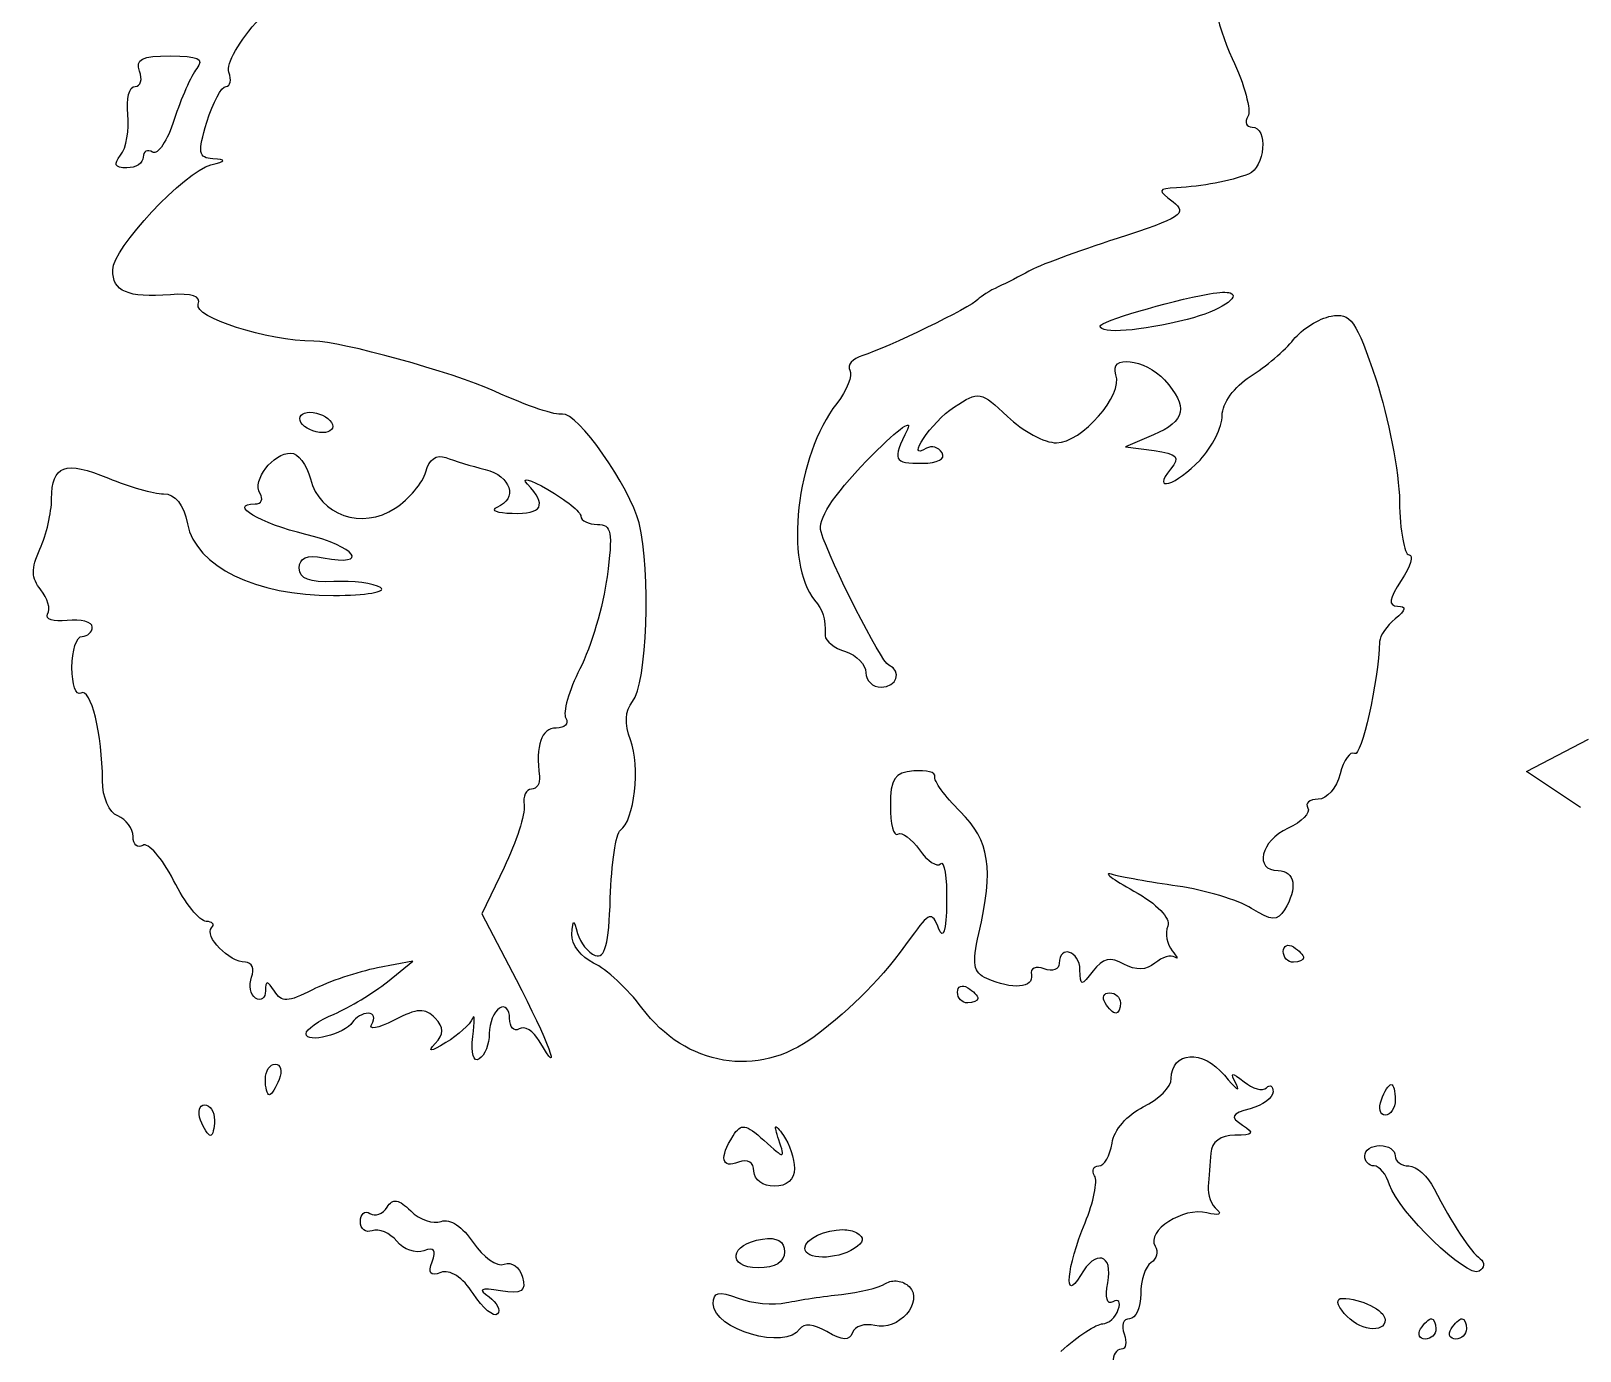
# Model space of a CAD drawing. Header units: millimetres. Extents: x 3 to 110, y 3 to 41.
# Drawn here: x 21.74 to 37.2, y 12.97 to 26.14 of the extents above; entities that cross this region are included whole.
import ezdxf

# ---------------------------------------------------------------- set-up
doc = ezdxf.new("R2010")
doc.units = ezdxf.units.MM
doc.layers.add('1', color=7, linetype='CONTINUOUS')

msp = doc.modelspace()

# ---------------------------------------------------------------- linework, layer by layer
at = {"layer": '1', "color": 7}
for points in [[(23.130474, 25.890264)], [(33.711201, 23.525038)], [(24.525223, 22.334414)], [(24.335041, 21.928237)], [(34.269815, 17.013298)], [(31.018355, 16.606605)], [(32.506634, 16.543044)], [(24.178461, 15.831977)], [(33.307606, 15.904322)], [(35.317299, 15.628889)], [(23.473612, 15.4258)], [(29.174528, 15.205659)], [(35.205169, 15.019107)], [(25.389748, 14.46462)], [(29.040702, 14.086349)], [(29.842204, 14.1804)], [(30.391504, 13.666736)], [(34.828456, 13.49517)], [(35.71883, 13.292084)], [(36.023709, 13.292084)]]:
    msp.add_lwpolyline(points, close=True, dxfattribs=at)
for points in [[(32.944334, 22.109103), (32.664749, 21.99025), (32.950525, 21.952007)], [(37.207639, 18.39099), (36.669159, 18.752725), (37.285135, 19.073119)], [(26.462553, 17.793612), (26.240859, 17.332658), (26.582462, 16.676368)], [(25.298811, 16.654148), (25.553049, 16.859819), (25.197529, 16.791091)], [(36.206668, 13.888946), (36.206139, 13.888946)]]:
    msp.add_lwpolyline(points, dxfattribs=at)
for points in [[(33.483818, 27.205946), (33.502154, 26.562966), (33.566633, 26.213786), (33.730833, 25.864425)], [(23.714408, 25.727485), (23.684511, 25.805383), (23.821803, 26.045312), (24.019817, 26.260784)], [(22.824034, 25.738335), (22.778737, 25.856366), (22.847899, 25.890264), (23.130474, 25.890264)], [(23.130474, 25.890264), (23.408286, 25.890264), (23.47131, 25.860393), (23.394528, 25.763659)], [(33.730833, 25.864425), (33.852938, 25.604687), (33.923053, 25.344154), (33.88691, 25.28565)], [(22.779081, 25.585891), (22.836046, 25.585891), (22.856181, 25.654515), (22.824034, 25.738335)], [(23.394528, 25.763659), (23.339071, 25.693809), (23.237947, 25.464712), (23.170267, 25.254646)], [(23.687024, 25.585891), (23.731765, 25.585891), (23.744306, 25.649584), (23.714408, 25.727485)], [(22.706718, 25.306322), (22.689308, 25.459991), (22.722143, 25.585891), (22.779081, 25.585891)], [(23.496842, 25.229841), (23.556876, 25.425421), (23.642283, 25.585891), (23.687024, 25.585891)], [(22.634883, 24.899628), (22.692007, 24.969478), (22.72418, 25.152652), (22.706718, 25.306322)], [(23.170267, 25.254646), (23.102613, 25.044583), (23.005644, 24.898364), (22.954262, 24.930116)], [(23.555765, 24.862939), (23.410905, 24.873083), (23.402915, 24.923769), (23.496842, 25.229841)], [(33.88691, 25.28565), (33.850742, 25.227145), (33.86958, 25.179197), (33.928768, 25.179197)], [(33.928768, 25.179197), (34.090163, 25.179197), (34.058519, 24.774883), (33.89207, 24.71101)], [(22.69587, 24.77302), (22.576358, 24.77302), (22.559636, 24.807556), (22.634883, 24.899628)], [(22.954262, 24.930116), (22.90288, 24.961869), (22.860705, 24.939686), (22.860705, 24.880507)], [(22.555826, 23.755513), (22.555826, 23.970341), (23.271576, 24.733952), (23.537164, 24.802476)], [(22.860705, 24.880507), (22.860705, 24.82133), (22.786542, 24.77302), (22.69587, 24.77302)], [(23.537164, 24.802476), (23.689882, 24.841881), (23.693348, 24.853308), (23.555765, 24.862939)], [(33.89207, 24.71101), (33.708846, 24.640702), (33.433124, 24.588169), (33.172748, 24.574067)], [(33.140707, 24.433507), (33.28927, 24.320565), (33.21606, 24.272945), (32.581564, 24.068155)], [(33.172748, 24.574067), (32.986164, 24.563963), (32.983836, 24.552765), (33.140707, 24.433507)], [(32.581564, 24.068155), (32.180271, 23.938634), (31.783767, 23.792198), (31.699947, 23.743112)], [(23.132538, 23.507983), (22.703199, 23.475227), (22.555826, 23.538434), (22.555826, 23.755513)], [(31.699947, 23.743112), (31.616127, 23.694027), (31.478888, 23.623494), (31.395068, 23.586016)], [(23.40953, 23.412384), (23.440089, 23.491981), (23.346691, 23.524307), (23.132538, 23.507983)], [(31.395068, 23.586016), (31.311248, 23.548538), (31.219914, 23.491425), (31.191974, 23.459408)], [(32.411014, 23.194309), (32.411014, 23.241627), (33.080514, 23.438609), (33.502948, 23.515735)], [(33.711201, 23.525038), (33.814917, 23.491097), (33.622195, 23.347079), (33.280222, 23.260971)], [(33.502948, 23.515735), (33.608728, 23.53505), (33.67662, 23.536351), (33.711201, 23.525038)], [(24.563958, 23.044446), (24.097128, 23.046648), (23.359391, 23.281719), (23.40953, 23.412384)], [(31.191974, 23.459408), (31.126622, 23.384531), (30.282973, 22.974787), (30.042176, 22.900786)], [(33.280222, 23.260971), (32.813153, 23.143361), (32.411014, 23.112574), (32.411014, 23.194309)], [(34.342681, 23.059432), (34.427242, 23.164869), (34.596125, 23.270601), (34.71786, 23.294044)], [(34.71786, 23.294044), (34.91127, 23.331294), (34.967785, 23.25121), (35.165905, 22.657907)], [(26.365927, 22.545771), (25.944684, 22.735006), (24.831213, 23.043124), (24.563958, 23.044446)], [(33.909638, 22.690979), (34.063308, 22.788214), (34.25812, 22.953999), (34.342681, 23.059432)], [(30.042176, 22.900786), (29.94084, 22.869647), (29.883267, 22.803213), (29.914012, 22.753508)], [(32.570187, 22.70855), (32.49232, 22.911475), (32.860461, 22.872325), (33.055432, 22.656875)], [(29.914012, 22.753508), (29.94473, 22.703801), (29.885648, 22.555079), (29.782778, 22.42278)], [(31.977468, 22.029522), (32.226546, 22.029522), (32.646228, 22.510425), (32.570187, 22.70855)], [(33.055432, 22.656875), (33.294536, 22.392657), (33.264796, 22.245234), (32.944334, 22.109103)], [(33.63008, 22.303924), (33.63008, 22.422822), (33.751735, 22.59106), (33.909638, 22.690979)], [(35.165905, 22.657907), (35.290603, 22.284561), (35.396277, 21.739129), (35.40051, 21.446098)], [(27.045985, 22.316327), (26.973039, 22.301616), (26.717214, 22.387966), (26.365927, 22.545771)], [(29.782778, 22.42278), (29.377252, 21.901228), (29.256629, 20.828191), (29.562116, 20.460111)], [(30.956865, 22.388156), (31.20224, 22.548933), (31.223618, 22.54494), (31.487063, 22.292555)], [(24.435291, 22.233127), (24.400763, 22.289006), (24.441403, 22.334414), (24.525223, 22.334414)], [(24.525223, 22.334414), (24.609043, 22.334414), (24.705669, 22.289006), (24.740197, 22.233127)], [(27.810286, 21.230606), (27.721677, 21.588192), (27.188807, 22.345127), (27.045985, 22.316327)], [(30.084562, 21.853307), (30.366819, 22.145944), (30.548852, 22.285419), (30.488659, 22.163364)], [(30.67781, 21.975264), (30.456433, 21.838456), (30.72554, 22.23659), (30.956865, 22.388156)], [(31.487063, 22.292555), (31.638114, 22.147844), (31.858829, 22.029522), (31.977468, 22.029522)], [(33.409418, 21.858474), (33.530914, 21.987805), (33.63008, 22.188222), (33.63008, 22.303924)], [(24.650794, 22.131326), (24.566974, 22.131326), (24.469819, 22.177249), (24.435291, 22.233127)], [(24.740197, 22.233127), (24.774725, 22.177249), (24.734614, 22.131326), (24.650794, 22.131326)], [(30.488659, 22.163364), (30.334963, 21.851831), (30.346181, 21.826436), (30.639048, 21.826436)], [(30.834893, 21.929787), (30.799809, 21.986583), (30.729192, 22.007017), (30.67781, 21.975264)], [(21.946042, 21.469868), (21.946042, 21.808606), (22.081005, 21.857567), (22.512937, 21.677089)], [(24.026008, 21.526195), (23.946395, 21.655021), (24.156394, 21.928237), (24.335041, 21.928237)], [(24.335041, 21.928237), (24.405976, 21.928237), (24.493261, 21.812048), (24.528821, 21.670372)], [(25.680181, 21.741169), (25.712328, 21.86416), (25.788713, 21.918053), (25.880682, 21.882763)], [(25.880682, 21.882763), (25.962332, 21.851426), (26.138915, 21.798184), (26.273429, 21.764423)], [(29.626701, 21.14224), (29.58913, 21.264152), (29.735286, 21.491193), (30.084562, 21.853307)], [(30.639048, 21.826436), (30.789279, 21.826436), (30.871776, 21.870121), (30.834893, 21.929787)], [(33.115889, 21.768558), (32.915759, 21.527396), (33.172139, 21.605898), (33.409418, 21.858474)], [(32.950525, 21.952007), (33.184945, 21.920374), (33.214658, 21.887557), (33.115889, 21.768558)], [(22.512937, 21.677089), (22.717804, 21.591492), (22.965348, 21.521544), (23.063296, 21.521544)], [(24.528821, 21.670372), (24.619891, 21.307583), (25.045208, 21.160224), (25.375805, 21.376851)], [(25.375805, 21.376851), (25.514684, 21.467847), (25.651606, 21.631938), (25.680181, 21.741169)], [(26.273429, 21.764423), (26.532932, 21.699296), (26.603867, 21.471426), (26.391248, 21.385635)], [(26.696127, 21.617662), (26.626277, 21.692658), (26.717611, 21.66876), (26.899221, 21.564951)], [(23.063296, 21.521544), (23.179422, 21.521544), (23.262765, 21.417063), (23.302029, 21.220787)], [(23.97796, 21.420259), (24.040295, 21.420259), (24.062071, 21.467868), (24.026008, 21.526195)], [(26.5437, 21.326723), (26.847786, 21.317992), (26.893691, 21.405561), (26.696127, 21.617662)], [(26.899221, 21.564951), (27.08083, 21.461145), (27.229447, 21.340582), (27.229447, 21.296751)], [(21.829784, 20.970674), (21.893866, 21.111348), (21.946042, 21.336095), (21.946042, 21.469868)], [(24.48543, 21.115369), (24.023389, 21.226206), (23.700544, 21.420259), (23.97796, 21.420259)], [(26.391248, 21.385635), (26.321398, 21.357449), (26.390031, 21.331142), (26.5437, 21.326723)], [(35.40051, 21.446098), (35.404823, 21.153064), (35.447765, 20.913061), (35.496104, 20.912797)], [(23.302029, 21.220787), (23.38659, 20.797938), (23.984892, 20.505021), (24.761363, 20.507138)], [(27.229447, 21.296751), (27.229447, 21.252918), (27.303794, 21.216654), (27.394811, 21.216654)], [(27.394811, 21.216654), (27.535278, 21.216654), (27.549751, 21.137888), (27.490907, 20.694206)], [(27.745674, 19.448806), (27.890137, 19.62287), (27.930777, 20.744299), (27.810286, 21.230606)], [(24.658017, 20.88334), (25.133076, 20.792525), (24.981417, 20.996378), (24.48543, 21.115369)], [(30.302631, 19.811573), (30.222859, 19.84703), (29.722083, 20.83294), (29.626701, 21.14224)], [(21.838568, 20.563981), (21.742551, 20.679672), (21.740461, 20.774658), (21.829784, 20.970674)], [(24.418252, 20.77947), (24.418252, 20.882142), (24.494029, 20.914688), (24.658017, 20.88334)], [(35.496104, 20.912797), (35.544444, 20.91246), (35.509095, 20.797732), (35.41755, 20.658032)], [(24.763454, 20.646147), (24.519826, 20.634691), (24.418252, 20.673722), (24.418252, 20.77947)], [(21.906777, 20.321102), (21.937972, 20.371573), (21.907492, 20.480955), (21.838568, 20.563981)], [(24.761363, 20.507138), (25.084896, 20.507992), (25.295398, 20.543497), (25.22904, 20.585685)], [(25.22904, 20.585685), (25.162683, 20.627878), (24.953213, 20.655064), (24.763454, 20.646147)], [(27.490907, 20.694206), (27.452755, 20.4067), (27.330994, 19.993765), (27.220133, 19.776434)], [(35.41755, 20.658032), (35.295021, 20.471009), (35.285099, 20.403064), (35.380349, 20.400683)], [(29.562116, 20.460111), (29.649376, 20.355003), (29.667526, 20.292767), (29.667526, 20.106128)], [(22.10159, 20.257022), (21.963451, 20.241856), (21.875583, 20.27063), (21.906777, 20.321102)], [(22.352732, 20.191911), (22.352732, 20.242864), (22.239729, 20.272183), (22.10159, 20.257022)], [(35.357622, 20.274077), (35.273802, 20.206005), (35.20419, 20.10413), (35.201544, 20.04825)], [(35.380349, 20.400683), (35.473191, 20.398365), (35.466947, 20.362866), (35.357622, 20.274077)], [(22.250947, 20.09941), (22.306827, 20.09941), (22.352732, 20.14095), (22.352732, 20.191911)], [(29.667526, 20.106128), (29.667526, 20.054013), (29.759363, 19.982438), (29.871123, 19.946965)], [(22.149638, 19.788319), (22.149638, 19.959255), (22.195067, 20.09941), (22.250947, 20.09941)], [(29.871123, 19.946965), (29.982882, 19.911495), (30.074217, 19.816698), (30.074217, 19.736643)], [(35.201544, 20.04825), (35.187468, 19.646598), (35.018717, 18.889022), (34.952466, 18.929974)], [(30.226669, 19.591432), (30.383435, 19.591432), (30.438494, 19.75119), (30.302631, 19.811573)], [(22.238538, 19.533039), (22.189458, 19.502707), (22.149638, 19.61738), (22.149638, 19.788319)], [(27.220133, 19.776434), (27.109247, 19.559105), (27.045694, 19.336887), (27.079058, 19.282923)], [(30.074217, 19.736643), (30.074217, 19.656591), (30.142849, 19.591432), (30.226669, 19.591432)], [(22.454014, 18.661256), (22.454014, 19.120927), (22.337122, 19.593969), (22.238538, 19.533039)], [(27.725011, 19.065367), (27.662675, 19.228964), (27.669845, 19.357432), (27.745674, 19.448806)], [(26.9814, 19.184739), (26.834742, 19.184739), (26.77529, 19.011617), (26.815506, 18.702081)], [(27.079058, 19.282923), (27.112395, 19.228959), (27.068501, 19.184739), (26.9814, 19.184739)], [(27.624257, 18.165163), (27.762899, 18.256478), (27.824256, 18.804335), (27.725011, 19.065367)], [(34.952466, 18.929974), (34.907804, 18.957578), (34.842214, 18.866199), (34.807262, 18.726886)], [(30.551207, 18.756858), (30.359966, 18.74103), (30.318136, 18.678422), (30.318136, 18.409077)], [(30.761524, 18.701049), (30.774356, 18.742324), (30.67953, 18.767468), (30.551207, 18.756858)], [(34.807262, 18.726886), (34.772285, 18.587572), (34.673701, 18.473672), (34.587632, 18.473672)], [(22.606467, 18.307273), (22.519366, 18.340693), (22.454014, 18.492505), (22.454014, 18.661256)], [(26.734888, 18.575476), (26.681495, 18.575476), (26.648555, 18.503065), (26.661519, 18.41476)], [(26.815506, 18.702081), (26.824555, 18.632231), (26.788281, 18.575476), (26.734888, 18.575476)], [(31.015762, 18.351199), (30.862991, 18.502329), (30.748559, 18.659782), (30.761524, 18.701049)], [(26.661519, 18.41476), (26.674484, 18.326455), (26.584711, 18.047058), (26.462553, 17.793612)], [(30.318136, 18.409077), (30.318136, 18.228369), (30.351658, 18.101139), (30.392536, 18.126407)], [(34.587632, 18.473672), (34.501457, 18.473672), (34.455314, 18.434567), (34.484789, 18.386857)], [(22.75892, 18.101086), (22.75892, 18.182226), (22.690287, 18.275108), (22.606467, 18.307273)], [(31.201287, 17.133705), (31.35247, 17.784436), (31.310798, 18.059298), (31.015762, 18.351199)], [(34.484789, 18.386857), (34.51429, 18.33915), (34.425337, 18.248689), (34.287383, 18.185835)], [(22.856577, 18.014269), (22.802841, 17.981058), (22.75892, 18.019949), (22.75892, 18.101086)], [(27.522948, 17.488203), (27.533214, 17.830518), (27.578776, 18.135196), (27.624257, 18.165163)], [(30.392536, 18.126407), (30.433441, 18.151672), (30.530913, 18.080615), (30.6096, 17.968276)], [(34.287383, 18.185835), (34.013593, 18.061089), (33.944431, 17.762605), (34.189223, 17.762605)], [(23.163547, 17.664421), (23.048506, 17.889915), (22.910314, 18.047479), (22.856577, 18.014269)], [(30.6096, 17.968276), (30.688287, 17.855926), (30.783008, 17.793921), (30.819917, 17.830817)], [(30.819917, 17.830817), (30.856827, 17.867716), (30.883814, 17.69625), (30.879845, 17.449447)], [(23.48909, 17.254627), (23.425034, 17.254627), (23.278587, 17.438928), (23.163547, 17.664421)], [(32.525234, 17.725915), (32.434588, 17.752641), (32.535368, 17.677206), (32.749495, 17.558485)], [(33.185131, 17.607059), (32.912557, 17.645551), (32.61588, 17.699187), (32.525234, 17.725915)], [(34.189223, 17.762605), (34.357604, 17.762605), (34.385967, 17.583525), (34.251215, 17.370898)], [(27.372586, 16.916662), (27.470455, 16.879107), (27.508926, 17.025622), (27.522948, 17.488203)], [(32.749495, 17.558485), (32.980661, 17.430313), (33.117847, 17.288322), (33.087473, 17.20915)], [(33.92255, 17.385368), (33.789809, 17.469027), (33.457704, 17.568565), (33.185131, 17.607059)], [(30.799253, 17.187447), (30.732578, 17.356748), (30.707099, 17.348403), (30.526918, 17.098047)], [(30.879845, 17.449447), (30.875162, 17.154562), (30.847566, 17.064738), (30.799253, 17.187447)], [(34.251215, 17.370898), (34.178454, 17.256074), (34.123818, 17.25854), (33.92255, 17.385368)], [(23.880302, 16.847934), (23.721658, 16.847934), (23.462817, 17.111551), (23.542853, 17.191582)], [(23.542853, 17.191582), (23.577434, 17.226174), (23.553145, 17.254627), (23.48909, 17.254627)], [(27.139515, 17.125436), (27.14986, 17.283678), (27.157004, 17.285014), (27.196374, 17.136287)], [(33.087473, 17.20915), (33.059348, 17.135819), (33.078927, 17.025398), (33.130891, 16.963173)], [(27.356552, 16.839666), (27.230822, 16.897914), (27.133165, 17.026448), (27.139515, 17.125436)], [(27.196374, 17.136287), (27.221006, 17.043254), (27.30017, 16.944451), (27.372586, 16.916662)], [(30.526918, 17.098047), (30.226272, 16.680342), (29.959388, 16.407128), (29.556428, 16.105345)], [(31.280345, 16.685152), (31.145751, 16.744977), (31.130564, 16.829286), (31.201287, 17.133705)], [(32.211042, 16.771969), (32.207602, 16.962146), (32.004323, 17.026162), (32.004323, 16.837081)], [(34.239864, 16.955937), (34.239864, 16.985522), (34.2514, 17.005175), (34.269815, 17.013298)], [(34.269815, 17.013298), (34.28823, 17.021421), (34.313207, 17.017648), (34.341147, 17.000379)], [(32.649244, 16.830363), (32.516609, 16.904581), (32.437207, 16.886912), (32.342301, 16.762151)], [(33.157746, 16.899094), (33.120493, 16.926084), (33.031355, 16.898959), (32.959309, 16.83915)], [(33.130891, 16.963173), (33.182855, 16.900964), (33.194973, 16.872103), (33.157746, 16.899094)], [(34.341147, 16.847934), (34.285267, 16.847934), (34.239864, 16.89676), (34.239864, 16.955937)], [(34.341147, 17.000379), (34.397026, 16.965843), (34.442932, 16.917524), (34.442932, 16.892892)], [(34.442932, 16.892892), (34.442932, 16.868248), (34.397026, 16.847934), (34.341147, 16.847934)], [(23.942823, 16.699106), (23.974282, 16.781135), (23.946157, 16.847934), (23.880302, 16.847934)], [(23.982616, 16.489815), (23.929197, 16.522841), (23.911338, 16.617075), (23.942823, 16.699106)], [(25.197529, 16.791091), (25.001949, 16.753197), (24.710061, 16.654857), (24.548983, 16.572498)], [(27.839231, 16.392666), (27.699531, 16.580128), (27.482282, 16.781415), (27.356552, 16.839666)], [(31.726326, 16.721844), (31.753181, 16.58996), (31.534847, 16.572024), (31.280345, 16.685152)], [(31.853431, 16.782823), (31.768024, 16.815594), (31.712567, 16.788913), (31.726326, 16.721844)], [(32.004323, 16.837081), (32.004323, 16.775216), (31.93659, 16.750914), (31.853431, 16.782823)], [(32.342301, 16.762151), (32.224006, 16.606631), (32.213952, 16.607645), (32.211042, 16.771969)], [(32.959309, 16.83915), (32.871388, 16.766183), (32.769233, 16.763206), (32.649244, 16.830363)], [(24.081306, 16.562679), (24.080459, 16.48953), (24.036062, 16.456788), (23.982616, 16.489815)], [(24.169676, 16.559062), (24.100091, 16.66883), (24.081306, 16.669552), (24.081306, 16.562679)], [(24.548983, 16.572498), (24.305513, 16.448009), (24.241643, 16.44553), (24.169676, 16.559062)], [(24.765517, 16.331169), (24.919187, 16.395761), (25.159111, 16.5411), (25.298811, 16.654148)], [(26.582462, 16.676368), (26.89586, 16.075039), (27.059849, 15.639729), (26.813443, 16.062969)], [(30.988377, 16.549243), (30.988377, 16.578829), (30.99994, 16.598482), (31.018355, 16.606605)], [(31.090189, 16.441757), (31.034309, 16.441757), (30.988377, 16.490067), (30.988377, 16.549243)], [(31.018355, 16.606605), (31.036769, 16.614728), (31.062249, 16.611471), (31.090189, 16.594201)], [(31.090189, 16.594201), (31.146069, 16.559665), (31.191974, 16.511347), (31.191974, 16.486715)], [(25.773711, 16.290862), (25.677694, 16.394489), (25.597869, 16.390168), (25.363925, 16.269674)], [(26.416568, 16.391115), (26.360688, 16.356579), (26.314757, 16.242031), (26.314757, 16.136867)], [(26.51838, 16.289312), (26.51838, 16.37972), (26.472448, 16.425651), (26.416568, 16.391115)], [(29.556428, 16.105345), (28.996147, 15.686039), (28.276058, 15.806469), (27.839231, 16.392666)], [(31.191974, 16.486715), (31.191974, 16.462071), (31.146069, 16.441757), (31.090189, 16.441757)], [(32.461681, 16.441757), (32.427153, 16.497636), (32.447447, 16.543044), (32.506634, 16.543044)], [(32.569155, 16.339956), (32.544496, 16.339956), (32.496209, 16.385877), (32.461681, 16.441757)], [(32.506634, 16.543044), (32.565795, 16.543044), (32.614107, 16.497636), (32.614107, 16.441757)], [(32.614107, 16.441757), (32.614107, 16.385877), (32.593761, 16.339956), (32.569155, 16.339956)], [(24.486462, 16.134282), (24.486462, 16.178153), (24.611848, 16.266576), (24.765517, 16.331169)], [(24.951017, 16.250556), (24.877118, 16.130967), (24.486462, 16.033259), (24.486462, 16.134282)], [(25.107597, 16.339956), (25.051717, 16.339956), (24.981364, 16.299691), (24.951017, 16.250556)], [(25.363925, 16.269674), (25.20409, 16.187363), (25.103813, 16.16939), (25.141199, 16.229884)], [(25.141199, 16.229884), (25.178584, 16.290381), (25.163477, 16.339956), (25.107597, 16.339956)], [(25.773711, 16.036098), (25.864966, 16.132631), (25.864966, 16.192366), (25.773711, 16.290862)], [(26.146297, 16.286211), (26.123834, 16.228733), (26.004216, 16.120738), (25.880179, 16.045917)], [(26.150953, 16.106376), (26.171062, 16.262824), (26.168786, 16.343692), (26.146297, 16.286211)], [(26.613444, 16.183891), (26.561004, 16.15148), (26.51838, 16.198896), (26.51838, 16.289312)], [(26.215035, 15.883653), (26.15561, 15.846953), (26.129522, 15.937578), (26.150953, 16.106376)], [(26.314757, 16.136867), (26.314757, 16.031703), (26.270069, 15.917671), (26.215035, 15.883653)], [(26.813443, 16.062969), (26.755843, 16.161931), (26.665885, 16.216305), (26.613444, 16.183891)], [(25.880179, 16.045917), (25.724763, 15.952132), (25.691479, 15.949156), (25.773711, 16.036098)], [(24.079771, 15.67953), (24.079771, 15.76335), (24.124327, 15.831977), (24.178461, 15.831977)], [(24.178461, 15.831977), (24.232674, 15.831977), (24.250427, 15.76335), (24.218254, 15.67953)], [(33.12208, 15.688317), (33.12208, 15.824569), (33.201561, 15.897814), (33.307606, 15.904322)], [(33.307606, 15.904322), (33.413651, 15.910834), (33.546128, 15.850641), (33.651776, 15.720871)], [(24.119564, 15.527085), (24.097631, 15.527085), (24.079771, 15.59571), (24.079771, 15.67953)], [(24.218254, 15.67953), (24.186081, 15.59571), (24.141525, 15.527085), (24.119564, 15.527085)], [(32.843051, 15.404612), (32.996721, 15.478034), (33.12208, 15.605791), (33.12208, 15.688317)], [(33.651776, 15.720871), (33.761339, 15.586418), (33.815182, 15.545069), (33.771658, 15.628889)], [(33.771658, 15.628889), (33.706253, 15.754875), (33.719826, 15.759511), (33.848652, 15.655244)], [(33.848652, 15.655244), (33.934377, 15.58587), (34.034601, 15.559047), (34.071378, 15.595816)], [(34.071378, 15.595816), (34.108128, 15.632585), (34.138053, 15.614699), (34.138053, 15.556025)], [(35.219112, 15.476444), (35.251259, 15.560261), (35.295339, 15.628889), (35.317299, 15.628889)], [(35.317299, 15.628889), (35.339233, 15.628889), (35.357622, 15.560261), (35.357622, 15.476444)], [(34.138053, 15.556025), (34.138053, 15.497349), (34.035368, 15.420979), (33.909638, 15.386525)], [(35.258906, 15.323997), (35.204693, 15.323997), (35.186939, 15.392624), (35.219112, 15.476444)], [(35.357622, 15.476444), (35.357622, 15.392624), (35.313013, 15.323997), (35.258906, 15.323997)], [(23.433289, 15.273355), (23.401116, 15.357175), (23.419478, 15.4258), (23.473612, 15.4258)], [(23.473612, 15.4258), (23.527719, 15.4258), (23.571772, 15.357175), (23.571772, 15.273355)], [(32.530923, 15.043912), (32.549232, 15.172359), (32.685413, 15.329288), (32.843051, 15.404612)], [(33.909638, 15.386525), (33.718953, 15.334265), (33.706015, 15.307719), (33.833147, 15.224262)], [(23.532005, 15.120911), (23.510045, 15.120911), (23.465436, 15.189535), (23.433289, 15.273355)], [(23.571772, 15.273355), (23.571772, 15.189535), (23.553965, 15.120911), (23.532005, 15.120911)], [(28.748735, 15.116775), (28.828877, 15.243516), (28.873592, 15.237089), (29.056207, 15.071817)], [(29.205538, 15.07595), (29.179132, 15.156545), (29.167887, 15.198984), (29.174528, 15.205659)], [(29.174528, 15.205659), (29.18117, 15.212335), (29.205776, 15.183098), (29.25049, 15.120911)], [(33.833147, 15.224262), (33.956919, 15.143006), (33.942843, 15.123781), (33.757185, 15.122458)], [(28.804006, 14.852708), (28.632028, 14.786708), (28.609194, 14.896195), (28.748735, 15.116775)], [(29.056207, 15.071817), (29.266603, 14.881421), (29.269276, 14.881569), (29.205538, 15.07595)], [(29.25049, 15.120911), (29.310789, 15.037091), (29.361615, 14.888488), (29.361615, 14.790698)], [(32.398102, 14.816018), (32.453373, 14.816018), (32.512931, 14.918706), (32.530923, 15.043912)], [(33.757185, 15.122458), (33.612326, 15.121472), (33.524299, 15.055805), (33.516891, 14.943143)], [(35.052716, 14.917822), (35.052716, 14.973702), (35.121349, 15.019107), (35.205169, 15.019107)], [(35.205169, 15.019107), (35.288989, 15.019107), (35.357622, 14.973702), (35.357622, 14.917822)], [(28.956459, 14.762276), (28.956459, 14.853166), (28.896849, 14.888329), (28.804006, 14.852708)], [(33.516891, 14.943143), (33.510541, 14.845353), (33.498979, 14.69675), (33.491571, 14.61293)], [(35.147278, 14.816018), (35.095182, 14.816018), (35.052716, 14.861942), (35.052716, 14.917822)], [(35.357622, 14.917822), (35.357622, 14.861942), (35.418661, 14.816018), (35.493511, 14.816018)], [(29.159553, 14.61293), (29.047793, 14.61293), (28.956459, 14.680211), (28.956459, 14.762276)], [(29.361615, 14.790698), (29.362594, 14.680113), (29.285944, 14.61293), (29.159553, 14.61293)], [(32.261683, 14.249128), (32.347249, 14.453992), (32.390297, 14.665447), (32.357277, 14.718866)], [(32.357277, 14.718866), (32.324257, 14.772288), (32.342804, 14.816018), (32.398102, 14.816018)], [(35.301795, 14.627916), (35.268907, 14.731548), (35.199401, 14.816018), (35.147278, 14.816018)], [(35.493511, 14.816018), (35.568362, 14.816018), (35.682291, 14.713339), (35.746744, 14.587609)], [(33.491571, 14.61293), (33.484056, 14.52911), (33.523559, 14.423372), (33.579439, 14.377803)], [(36.195291, 13.764923), (36.077869, 13.692353), (35.386937, 14.359682), (35.301795, 14.627916)], [(35.746744, 14.587609), (35.924252, 14.24127), (36.109699, 13.959677), (36.206668, 13.888946)], [(25.124133, 14.341629), (25.176944, 14.30899), (25.254202, 14.336988), (25.295715, 14.404158)], [(25.295715, 14.404158), (25.32392, 14.44983), (25.352971, 14.470486), (25.389748, 14.46462)], [(25.389748, 14.46462), (25.426552, 14.458752), (25.471134, 14.426642), (25.530824, 14.366952)], [(33.477627, 14.347831), (33.244053, 14.409129), (32.867975, 14.168237), (32.961373, 14.017102)], [(25.028037, 14.262564), (25.028037, 14.338602), (25.071296, 14.374271), (25.124133, 14.341629)], [(25.14739, 14.170065), (25.081826, 14.144909), (25.028037, 14.18653), (25.028037, 14.262564)], [(25.530824, 14.366952), (25.618612, 14.279166), (25.755481, 14.231978), (25.8352, 14.262564)], [(25.8352, 14.262564), (25.92074, 14.295388), (26.051788, 14.208848), (26.155081, 14.051209)], [(32.215698, 13.724098), (32.044646, 13.430416), (32.077851, 13.809156), (32.261683, 14.249128)], [(33.579439, 14.377803), (33.635874, 14.331789), (33.590498, 14.318211), (33.477627, 14.347831)], [(25.391838, 14.064645), (25.322914, 14.147695), (25.212954, 14.195227), (25.14739, 14.170065)], [(28.998845, 13.800062), (28.680578, 13.800062), (28.715424, 14.038486), (29.040702, 14.086349)], [(29.040702, 14.086349), (29.187228, 14.10791), (29.261365, 14.065642), (29.261365, 13.95974)], [(29.464432, 13.996433), (29.464432, 14.092865), (29.676733, 14.179704), (29.842204, 14.1804)], [(29.842204, 14.1804), (29.897343, 14.18063), (29.947561, 14.171137), (29.98275, 14.149394)], [(29.98275, 14.149394), (30.062363, 14.100112), (30.054928, 14.053736), (29.957959, 13.992297)], [(25.663115, 13.970078), (25.582735, 13.939238), (25.460762, 13.981603), (25.391838, 14.064645)], [(25.745797, 13.86104), (25.790168, 13.976684), (25.765588, 14.009411), (25.663115, 13.970078)], [(26.155081, 14.051209), (26.251336, 13.904321), (26.390983, 13.807264), (26.465146, 13.835717)], [(29.261365, 13.95974), (29.261365, 13.856005), (29.169581, 13.800062), (28.998845, 13.800062)], [(29.957959, 13.992297), (29.77373, 13.875553), (29.464432, 13.878095), (29.464432, 13.996433)], [(32.488536, 13.650715), (32.543887, 13.940336), (32.369051, 13.987408), (32.215698, 13.724098)], [(32.961373, 14.017102), (32.995821, 13.961368), (32.977327, 13.886837), (32.920548, 13.851738)], [(25.831602, 13.753035), (25.726324, 13.712686), (25.701056, 13.744447), (25.745797, 13.86104)], [(26.15561, 13.542197), (26.049168, 13.704632), (25.921745, 13.787627), (25.831602, 13.753035)], [(26.465146, 13.835717), (26.539282, 13.864173), (26.620588, 13.806759), (26.646517, 13.708077)], [(32.920548, 13.851738), (32.863742, 13.816638), (32.817201, 13.676531), (32.817201, 13.54013)], [(36.206139, 13.888946), (36.254135, 13.854021), (36.249346, 13.798326), (36.195291, 13.764923)], [(26.646517, 13.708077), (26.6843, 13.56357), (26.641781, 13.536786), (26.427945, 13.570618)], [(29.830297, 13.533929), (30.003546, 13.551664), (30.201984, 13.600765), (30.271119, 13.643482)], [(30.505725, 13.612475), (30.658336, 13.459872), (30.395923, 13.162335), (30.162587, 13.223353)], [(30.271119, 13.643482), (30.305674, 13.664842), (30.349012, 13.672372), (30.391504, 13.666736)], [(30.391504, 13.666736), (30.433996, 13.6611), (30.475801, 13.642384), (30.505725, 13.612475)], [(32.540209, 13.461581), (32.480678, 13.424719), (32.459935, 13.501216), (32.488536, 13.650715)], [(26.396407, 13.339624), (26.360582, 13.303797), (26.252156, 13.394843), (26.15561, 13.542197)], [(26.427945, 13.570618), (26.223978, 13.602889), (26.197388, 13.58852), (26.31219, 13.508608)], [(26.31219, 13.508608), (26.393867, 13.451392), (26.432232, 13.375451), (26.396407, 13.339624)], [(28.550298, 13.438843), (28.550298, 13.559278), (28.603188, 13.571444), (28.798344, 13.497239)], [(28.798344, 13.497239), (28.934869, 13.445333), (29.152092, 13.425198), (29.280997, 13.452278)], [(29.280997, 13.452278), (29.409928, 13.479361), (29.657049, 13.516201), (29.830297, 13.533929)], [(32.593444, 13.382516), (32.61932, 13.460202), (32.595269, 13.495609), (32.540209, 13.461581)], [(32.817201, 13.54013), (32.817201, 13.403727), (32.766931, 13.292084), (32.705071, 13.292084)], [(34.849119, 13.342725), (34.772655, 13.435001), (34.764426, 13.49517), (34.828456, 13.49517)], [(34.828456, 13.49517), (35.015092, 13.49517), (35.25581, 13.374763), (35.25581, 13.281231)], [(29.412759, 13.188214), (29.279833, 12.973161), (28.550298, 13.185213), (28.550298, 13.438843)], [(32.437393, 13.24144), (32.497268, 13.24144), (32.567514, 13.304887), (32.593444, 13.382516)], [(35.25581, 13.281231), (35.25581, 13.135861), (34.987152, 13.176408), (34.849119, 13.342725)], [(29.685623, 13.162891), (29.552247, 13.241575), (29.451494, 13.250899), (29.412759, 13.188214)], [(29.939861, 13.154106), (29.908561, 13.068342), (29.841886, 13.070702), (29.685623, 13.162891)], [(30.162587, 13.223353), (30.063554, 13.249245), (29.963145, 13.218024), (29.939861, 13.154106)], [(32.019828, 12.966522), (32.189558, 13.117761), (32.377517, 13.24144), (32.437393, 13.24144)], [(32.705071, 13.292084), (32.643159, 13.292084), (32.618632, 13.223456), (32.650805, 13.139636)], [(35.656309, 13.088995), (35.597201, 13.088995), (35.576829, 13.1344), (35.611357, 13.19028)], [(35.611357, 13.19028), (35.645911, 13.24616), (35.694224, 13.292084), (35.71883, 13.292084)], [(35.763783, 13.19028), (35.763783, 13.1344), (35.71547, 13.088995), (35.656309, 13.088995)], [(35.71883, 13.292084), (35.743516, 13.292084), (35.763783, 13.24616), (35.763783, 13.19028)], [(35.961188, 13.088995), (35.90208, 13.088995), (35.881708, 13.1344), (35.916236, 13.19028)], [(35.916236, 13.19028), (35.95079, 13.24616), (35.999103, 13.292084), (36.023709, 13.292084)], [(36.068688, 13.19028), (36.068688, 13.1344), (36.020349, 13.088995), (35.961188, 13.088995)], [(36.023709, 13.292084), (36.048395, 13.292084), (36.068688, 13.24616), (36.068688, 13.19028)], [(32.650805, 13.139636), (32.682978, 13.055816), (32.670305, 12.987192), (32.622389, 12.987192)], [(32.622389, 12.987192), (32.574473, 12.987192), (32.537061, 12.929917), (32.539707, 12.860067)]]:
    msp.add_open_spline(points, degree=3, dxfattribs=at)

doc.saveas('drawing.dxf')
